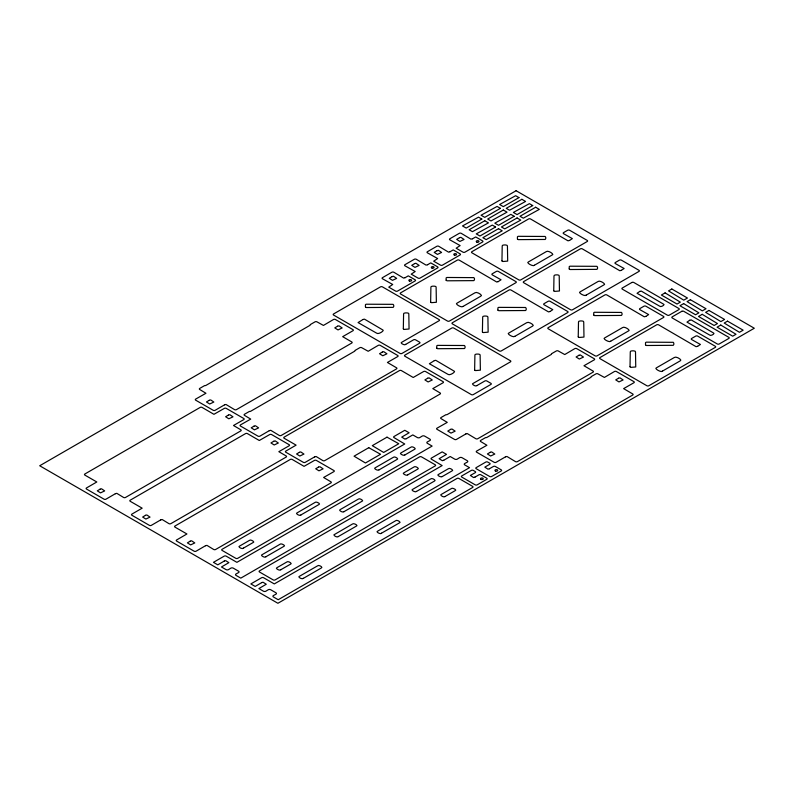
<?xml version="1.0" encoding="UTF-8"?>
<svg xmlns="http://www.w3.org/2000/svg" width="794" height="794" viewBox="0 0 794 794"><rect width="100%" height="100%" fill="white"/><g stroke="black" fill="none" stroke-linecap="round" stroke-linejoin="round"><path stroke-width="1.19" d="M365.429 306.98L366.322 307.536L392.038 307.377C394.449 308.439 394.34 303.368 392.087 304.33L366.123 304.221L365.439 304.648L365.448 306.901M403.322 328.855L404.215 329.411L409.059 329.004L408.821 314.047C409.962 312.459 402.558 312.469 403.59 314.047L403.322 328.855M436.74 348.149L437.633 348.705L463.349 348.546C465.83 349.598 465.612 344.487 463.398 345.499L437.504 345.38L436.75 345.817L436.76 348.07M474.633 370.024L475.527 370.58L480.37 370.173L480.132 355.216C481.124 353.667 473.879 353.618 474.901 355.216L474.633 370.024M430.626 302.117L431.519 302.673L436.372 302.276L436.124 287.309C437.186 285.701 429.882 285.751 430.894 287.309L430.646 302.048M446.119 280.242L447.012 280.798L472.728 280.639C475.239 281.711 475.001 276.421 472.728 277.622L446.883 277.473L446.129 277.91L446.129 280.203M482.405 332.011L483.298 332.567L488.141 332.16L487.903 317.203C488.826 315.675 481.72 315.546 482.673 317.203L482.405 331.971M497.898 310.136L498.791 310.692L524.497 310.533C527.047 311.585 526.65 306.385 524.546 307.486L498.662 307.367L497.907 307.804L497.898 310.097M501.937 260.948L502.84 261.504L507.684 261.097L507.435 246.14C508.319 244.492 501.193 244.522 502.205 246.14L501.957 260.869M517.43 239.073L518.323 239.629L544.039 239.47C546.48 240.592 546.341 235.322 544.039 236.453L518.125 236.314L517.43 236.781L517.44 239.034M553.716 290.842L554.609 291.398L559.452 290.991L559.214 276.034C560.038 274.396 553.279 274.466 553.984 276.034L553.736 290.763M569.209 268.968L570.102 269.523L595.808 269.364C598.289 270.436 598.12 265.285 595.857 266.318L569.973 266.198L569.229 266.595L569.209 268.928M578.231 336.914L579.134 337.47L583.977 337.073L583.729 322.116C584.791 320.518 577.437 320.488 578.498 322.116L578.231 336.914M593.723 315.039L594.617 315.595L620.332 315.446C622.913 316.498 622.466 311.169 620.332 312.419L594.428 312.28L593.733 312.707L593.743 314.97M630.009 366.808L630.902 367.364L635.746 366.967L635.508 352C636.391 350.382 629.265 350.422 630.277 352L630.009 366.808M645.502 344.933L646.395 345.489L672.111 345.33C674.602 346.432 674.374 341.063 672.111 342.313L646.266 342.164L645.512 342.601L645.522 344.854M362.977 319.506L358.064 322.572L376.644 333.162C378.242 334.939 385.517 330.205 382.51 329.778L364.515 319.168L362.987 319.436M405.684 344.358C405.119 345.916 399.094 342.829 401.913 342.184L439.102 320.716A1.38 0.794 0 0 0 439.102 319.585L382.44 286.872A1.38 0.794 0 0 0 380.485 286.872L333.599 313.948A1.38 0.794 0 0 0 333.599 315.069L400.027 353.429A1.38 0.794 0 0 0 401.982 353.429L419.56 343.276A1.38 0.794 0 0 0 419.56 342.145L415.52 339.812A1.38 0.794 0 0 0 413.565 339.812L405.684 344.398M434.288 360.684L429.375 363.751L447.955 374.331C449.593 376.108 456.838 371.334 453.821 370.947L435.777 360.317L434.308 360.605M463.071 306.424C461.751 308.181 454.039 303.626 457.205 303.04L474.921 292.817C476.479 291.061 483.745 295.666 480.777 296.202L463.071 306.424M476.996 385.527L484.876 380.981A1.38 0.794 0 0 1 486.831 380.981L490.881 383.313A1.38 0.794 0 0 1 490.881 384.445L473.293 394.598A1.38 0.794 0 0 1 471.338 394.598L404.91 356.248A1.38 0.794 0 0 1 404.91 355.117L451.806 328.041A1.38 0.794 0 0 1 453.751 328.041L510.413 360.754A1.38 0.794 0 0 1 510.413 361.885L473.224 383.353C470.653 383.691 475.556 387.035 476.976 385.646M498.235 281.612L496.736 282.019L459.23 260.144A1.38 0.794 0 0 0 457.275 260.144L400.613 292.857A1.38 0.794 0 0 0 400.613 293.978L447.498 321.054A1.38 0.794 0 0 0 449.454 321.054L515.882 282.704A1.38 0.794 0 0 0 515.882 281.572L498.304 271.419A1.38 0.794 0 0 0 496.349 271.419L492.3 273.751A1.38 0.794 0 0 0 492.3 274.883L501.044 279.786L498.235 281.612M514.84 336.319C513.619 338.036 505.847 333.53 508.984 332.934L526.69 322.711C528.278 320.955 535.484 325.53 532.625 326.086L514.84 336.358M534.382 265.256C533.429 267.022 525.34 262.516 528.516 261.871L546.232 251.648C547.81 249.882 555.075 254.546 552.088 255.033L534.382 265.256M550.014 311.506L548.515 311.903L510.999 290.028A1.38 0.794 0 0 0 509.043 290.028L452.391 322.741A1.38 0.794 0 0 0 452.391 323.873L499.277 350.948A1.38 0.794 0 0 0 501.232 350.948L567.66 312.588A1.38 0.794 0 0 0 567.66 311.466L550.073 301.313A1.38 0.794 0 0 0 548.118 301.313L544.079 303.645A1.38 0.794 0 0 0 544.079 304.777L552.793 309.64L550.004 311.536M569.546 240.443L567.998 240.82L530.541 218.965A1.38 0.794 0 0 0 528.586 218.965L471.924 251.678A1.38 0.794 0 0 0 471.924 252.81L518.81 279.885A1.38 0.794 0 0 0 520.765 279.885L587.193 241.525A1.38 0.794 0 0 0 587.193 240.403L569.616 230.25A1.38 0.794 0 0 0 567.66 230.25L563.611 232.582A1.38 0.794 0 0 0 563.611 233.714L572.355 238.617L569.546 240.443M586.151 295.15C585.089 296.896 577.079 292.351 580.295 291.765L598.001 281.533C599.579 279.766 606.874 284.451 603.867 284.917L586.151 295.15M610.675 341.222C609.732 342.968 601.693 338.512 604.81 337.837L622.526 327.614C624.114 325.838 631.399 330.552 628.391 330.999L610.675 341.222M621.325 270.327L619.826 270.734L582.31 248.859A1.38 0.794 0 0 0 580.354 248.859L523.703 281.572A1.38 0.794 0 0 0 523.703 282.704L570.588 309.769A1.38 0.794 0 0 0 572.543 309.769L638.971 271.419A1.38 0.794 0 0 0 638.971 270.297L621.384 260.144A1.38 0.794 0 0 0 619.429 260.144L615.39 262.477A1.38 0.794 0 0 0 615.39 263.608L624.134 268.511L621.325 270.327M645.84 316.409L644.291 316.786L606.834 294.941A1.38 0.794 0 0 0 604.879 294.941L548.217 327.654A1.38 0.794 0 0 0 548.217 328.776L595.113 355.851A1.38 0.794 0 0 0 597.058 355.851L663.486 317.501A1.38 0.794 0 0 0 663.486 316.369L645.909 306.216A1.38 0.794 0 0 0 643.954 306.216L639.904 308.558A1.38 0.794 0 0 0 639.904 309.68L648.648 314.593L645.84 316.409M662.444 371.116C661.531 372.882 653.412 368.366 656.588 367.731L674.304 357.508C675.783 355.781 683.068 360.148 680.16 360.893L662.444 371.116M697.618 346.303L696.07 346.68L658.603 324.835A1.38 0.794 0 0 0 656.648 324.835L599.996 357.548A1.38 0.794 0 0 0 599.996 358.67L646.882 385.745A1.38 0.794 0 0 0 648.837 385.745L715.265 347.395A1.38 0.794 0 0 0 715.265 346.263L697.678 336.11A1.38 0.794 0 0 0 695.723 336.11L691.683 338.442A1.38 0.794 0 0 0 691.683 339.574L700.427 344.477L697.618 346.303M100.084 489.173L97.295 490.841L100.52 492.876L104.679 490.91L101.523 488.776L100.094 489.134M115.358 493.719L105.989 499.168A1.38 0.794 0 0 1 104.034 499.168L86.536 489.064A1.38 0.794 0 0 1 86.536 487.933L96.818 481.978L84.879 475.11A1.38 0.794 0 0 1 84.879 473.988L200.157 407.431A1.38 0.794 0 0 1 202.103 407.431L213.933 414.319L224.315 408.394A1.38 0.794 0 0 1 226.27 408.394L243.768 418.488A1.38 0.794 0 0 1 243.768 419.619L233.496 425.495L240.79 429.772A1.38 0.794 0 0 1 240.79 430.894L125.521 497.451A1.38 0.794 0 0 1 123.566 497.451L116.797 493.332L115.358 493.719M145.441 515.356L142.652 517.063L145.868 519.058L150.026 517.102L146.821 514.949L145.441 515.316M160.706 519.901L151.336 525.35A1.38 0.794 0 0 1 149.391 525.35L131.893 515.246A1.38 0.794 0 0 1 131.893 514.115L142.166 508.17L130.236 501.302A1.38 0.794 0 0 1 130.236 500.17L245.505 433.623A1.38 0.794 0 0 1 247.46 433.623L259.291 440.501L269.672 434.576A1.38 0.794 0 0 1 271.627 434.576L289.115 444.68A1.38 0.794 0 0 1 289.115 445.801L278.843 451.677L286.148 455.954A1.38 0.794 0 0 1 286.148 457.076L170.879 523.633A1.38 0.794 0 0 1 168.923 523.633L162.204 519.534L160.706 519.901M190.193 541.2L187.404 542.868L190.629 544.902L194.788 542.937L191.582 540.783L190.213 541.121M209.249 400.305L206.46 401.963L209.685 404.007L213.844 402.042L210.688 399.908L209.249 400.305M205.467 545.746L196.098 551.195A1.38 0.794 0 0 1 194.143 551.195L176.655 541.091A1.38 0.794 0 0 1 176.655 539.96L186.927 533.975L174.998 527.137A1.38 0.794 0 0 1 174.998 526.015L290.267 459.458A1.38 0.794 0 0 1 292.222 459.458L304.052 466.346L314.434 460.421A1.38 0.794 0 0 1 316.379 460.421L333.877 470.514A1.38 0.794 0 0 1 333.877 471.646L323.615 477.482L330.909 481.799A1.38 0.794 0 0 1 330.909 482.921L215.631 549.478A1.38 0.794 0 0 1 213.685 549.478L206.966 545.379L205.477 545.706M224.523 404.851L215.154 410.29A1.38 0.794 0 0 1 213.199 410.29L195.711 400.196A1.38 0.794 0 0 1 195.711 399.064L205.954 393.268L199.76 389.536A1.38 0.794 0 0 1 199.76 388.405L204.644 385.586A1.38 0.794 0 0 0 205.974 385.378L309.789 325.451A1.38 0.794 0 0 0 310.146 324.677L315.029 321.858A1.38 0.794 0 0 1 316.985 321.858L323.436 325.431L333.48 319.516A1.38 0.794 0 0 1 335.435 319.516L352.933 329.619A1.38 0.794 0 0 1 352.933 330.751L342.661 336.666L351.742 341.926A1.38 0.794 0 0 1 351.742 343.058L236.473 409.605A1.38 0.794 0 0 1 234.518 409.605L226.012 404.483L224.543 404.771M228.404 415.083L225.615 416.751L228.831 418.795L232.989 416.83L229.784 414.676L228.404 415.083M224.265 561.06L217.774 564.842L213.447 562.341L224.196 556.137A1.38 0.794 0 0 1 226.151 556.137L236.9 562.341L419.569 456.878A1.38 0.794 0 0 1 421.525 456.878L435.201 464.768A1.38 0.794 0 0 1 435.201 465.899L240.8 578.131L236.036 575.382A1.757 1.012 0 0 1 236.086 573.923L238.488 572.643A1.757 1.012 0 0 0 238.537 571.184L233.307 568.157A1.757 1.012 0 0 0 230.776 568.186L228.563 569.576A1.757 1.012 0 0 1 226.032 569.606L221.476 566.976L228.87 562.648L225.704 560.663L224.285 560.981M243.421 548.138C242.527 549.666 236.949 546.629 239.728 546.004L249.326 540.456C250.438 538.848 255.678 542.233 253.018 542.6L243.421 548.138M254.011 426.14L251.222 427.807L254.447 429.852L258.606 427.887L255.45 425.753L254.011 426.14M269.285 430.685L259.916 436.134A1.38 0.794 0 0 1 257.961 436.134L240.463 426.031A1.38 0.794 0 0 1 240.463 424.909L250.715 419.103L244.512 415.381A1.38 0.794 0 0 1 244.512 414.25L249.405 411.431A1.38 0.794 0 0 0 250.735 411.223L354.541 351.285A1.38 0.794 0 0 0 354.898 350.521L359.791 347.703A1.38 0.794 0 0 1 361.736 347.703L368.198 351.276L378.242 345.36A1.38 0.794 0 0 1 380.197 345.36L397.695 355.464A1.38 0.794 0 0 1 397.695 356.585L387.422 362.461L396.504 367.771A1.38 0.794 0 0 1 396.504 368.902L281.235 435.449A1.38 0.794 0 0 1 279.28 435.449L270.724 430.298L269.285 430.685M261.673 582.647L255.182 586.429L250.854 583.927L261.603 577.724A1.38 0.794 0 0 1 263.558 577.724L274.297 583.927L456.977 478.464A1.38 0.794 0 0 1 458.932 478.464L472.609 486.365A1.38 0.794 0 0 1 472.609 487.486L278.208 599.728L273.444 596.969A1.757 1.012 0 0 1 273.493 595.51L275.885 594.23A1.757 1.012 0 0 0 275.945 592.771L270.704 589.753A1.757 1.012 0 0 0 268.173 589.783L265.97 591.163A1.757 1.012 0 0 1 263.439 591.193L258.884 588.562L266.268 584.235L263.052 582.24L261.692 582.568M265.921 556.743L283.746 546.451C286.654 545.746 280.5 542.848 280.054 544.237L262.228 554.609C259.648 554.976 264.531 558.222 265.901 556.852M273.751 441.275L270.962 442.943L274.188 444.977L278.347 443.012L275.19 440.878L273.761 441.236M280.828 569.725C280.193 571.303 274.387 568.236 277.136 567.591L286.723 562.053C287.865 560.445 292.986 563.78 290.495 564.187L280.828 569.725M299.368 452.332L296.579 453.989L299.804 456.034L303.963 454.069L300.747 451.915L299.378 452.292M300.946 514.919L318.771 504.637C321.52 503.942 315.724 501.054 315.079 502.423L297.254 512.785C294.683 513.172 299.546 516.408 300.926 515.038M303.328 578.33C302.355 579.828 296.867 576.791 299.626 576.196L317.451 565.904C318.483 564.375 323.654 567.373 321.223 568.038L303.328 578.369M314.632 456.878L305.273 462.316A1.38 0.794 0 0 1 303.318 462.316L285.82 452.223A1.38 0.794 0 0 1 285.82 451.091L296.102 445.136L284.163 438.268A1.38 0.794 0 0 1 284.163 437.137L399.432 370.59A1.38 0.794 0 0 1 401.387 370.59L413.217 377.478L423.599 371.542A1.38 0.794 0 0 1 425.554 371.542L443.052 381.646A1.38 0.794 0 0 1 443.052 382.777L432.79 388.613L440.075 392.921A1.38 0.794 0 0 1 440.075 394.052L324.806 460.599A1.38 0.794 0 0 1 322.85 460.599L316.131 456.51L314.632 456.878M318.513 467.11L315.724 468.778L318.95 470.822L323.108 468.857L319.952 466.723L318.523 467.08M337.569 326.215L334.78 327.882L338.006 329.927L342.164 327.962L339.008 325.828L337.579 326.175M338.353 536.516L356.178 526.224C358.967 525.668 353.558 522.68 352.486 524.01L334.661 534.382C332.081 534.62 336.884 538.034 338.333 536.625M344.07 511.624C343.415 513.202 337.619 510.135 340.378 509.49L358.193 499.198C359.335 497.57 364.555 501.014 361.895 501.332L344.07 511.624M382.331 352.06L379.542 353.727L382.768 355.762L386.926 353.806L383.71 351.653L382.331 352.06M379.095 469.8C378.222 471.318 372.664 468.281 375.403 467.666L393.228 457.384C394.29 455.796 399.541 459.021 396.921 459.518L379.095 469.84M392.067 276.64L389.278 278.307L392.494 280.351L396.653 278.386L393.447 276.233L392.067 276.6M381.477 533.211C380.981 534.769 374.937 531.752 377.775 531.077L395.601 520.785C396.732 519.177 401.893 522.512 399.372 522.918L381.477 533.211M405.099 277.692L403.6 278.099L393.834 272.243A1.38 0.794 0 0 0 391.879 272.243L382.5 277.652A1.38 0.794 0 0 0 382.5 278.783L392.722 284.49L388.752 287.13L395.591 291.08A1.38 0.794 0 0 0 397.546 291.08L415.123 280.927A1.38 0.794 0 0 0 415.123 279.796L408.285 275.855L405.099 277.692M414.528 263.668L411.739 265.335L414.964 267.38L419.123 265.414L415.917 263.261L414.547 263.598M404.91 454.902C403.987 456.381 398.429 453.354 401.208 452.769L410.806 447.23C411.897 445.623 417.128 448.938 414.508 449.364L404.91 454.942M406.32 438.665L404.93 439.112L401.714 437.107L409.108 432.78L404.781 430.288L394.032 436.492A1.38 0.794 0 0 0 394.032 437.613L404.732 443.995L222.102 549.289A1.38 0.794 0 0 0 222.102 550.411L235.778 558.311A1.38 0.794 0 0 0 237.734 558.311L432.125 446.079L427.361 443.32A1.757 1.012 0 0 1 427.41 441.861L429.812 440.591A1.757 1.012 0 0 0 429.862 439.122L424.631 436.104A1.757 1.012 0 0 0 422.1 436.134L419.887 437.514A1.757 1.012 0 0 1 417.356 437.544L412.801 434.913L406.32 438.695M407.759 474.852C407.024 476.36 401.238 473.303 404.067 472.718L413.882 467.051C414.984 465.463 420.165 468.708 417.644 469.185L407.759 474.852M427.569 264.72L426.07 265.127L416.294 259.271A1.38 0.794 0 0 0 414.339 259.271L404.97 264.68A1.38 0.794 0 0 0 404.97 265.811L415.193 271.518L411.223 274.158L418.061 278.108A1.38 0.794 0 0 0 420.006 278.108L437.593 267.955A1.38 0.794 0 0 0 437.593 266.824L430.755 262.883L427.559 264.759M416.503 491.397C415.927 492.915 409.912 489.888 412.811 489.263L430.626 478.971C431.698 477.402 436.889 480.559 434.397 481.104L416.503 491.436M427.678 378.242L424.899 379.909L428.115 381.954L432.273 379.989L429.068 377.835L427.688 378.202M436.998 250.696L434.209 252.363L437.434 254.408L441.593 252.442L438.387 250.289L436.998 250.696M450.029 251.748L448.541 252.155L438.764 246.299A1.38 0.794 0 0 0 436.809 246.299L427.43 251.708A1.38 0.794 0 0 0 427.43 252.839L437.653 258.546L433.683 261.186L440.521 265.136A1.38 0.794 0 0 0 442.476 265.136L460.063 254.983A1.38 0.794 0 0 0 460.063 253.852L453.225 249.912L450.029 251.748M442.318 476.489C441.742 477.998 435.737 475.001 438.616 474.355L448.213 468.817C449.335 467.219 454.496 470.524 451.975 470.951L442.318 476.529M443.727 460.252L442.337 460.699L439.122 458.704L446.506 454.376L442.179 451.875L431.44 458.078A1.38 0.794 0 0 0 431.44 459.21L442.139 465.582L259.509 570.876A1.38 0.794 0 0 0 259.509 572.008L273.186 579.898A1.38 0.794 0 0 0 275.141 579.898L469.532 467.666L464.768 464.917A1.757 1.012 0 0 1 464.818 463.458L467.219 462.177A1.757 1.012 0 0 0 467.269 460.719L462.039 457.701A1.757 1.012 0 0 0 459.508 457.731L457.294 459.111A1.757 1.012 0 0 1 454.764 459.14L450.208 456.51L443.717 460.292M459.468 237.724L456.679 239.391L459.905 241.436L464.063 239.47L460.907 237.337L459.488 237.654M445.166 496.439L454.982 490.771C457.87 490.106 451.766 487.159 451.29 488.638L441.474 494.305C438.953 494.751 443.796 497.907 445.146 496.558M450.555 429.415L447.766 431.082L450.992 433.117L455.151 431.152L451.994 429.018L450.575 429.336M472.499 238.776L470.951 239.163L461.235 233.327A1.38 0.794 0 0 0 459.279 233.327L449.9 238.746A1.38 0.794 0 0 0 449.9 239.867L460.123 245.574L456.153 248.214L462.991 252.164A1.38 0.794 0 0 0 464.947 252.164L482.534 242.011A1.38 0.794 0 0 0 482.534 240.88L475.695 236.94L472.499 238.776M465.83 433.961L456.461 439.41A1.38 0.794 0 0 1 454.505 439.41L437.008 429.306A1.38 0.794 0 0 1 437.008 428.174L447.26 422.378L441.057 418.646A1.38 0.794 0 0 1 441.057 417.525L445.94 414.696A1.38 0.794 0 0 0 447.28 414.498L551.086 354.561A1.38 0.794 0 0 0 551.443 353.787L556.336 350.968A1.38 0.794 0 0 1 558.281 350.968L564.742 354.551L574.787 348.635A1.38 0.794 0 0 1 576.742 348.635L594.24 358.729A1.38 0.794 0 0 1 594.24 359.861L583.967 365.736L593.049 371.036A1.38 0.794 0 0 1 593.049 372.168L477.78 438.715A1.38 0.794 0 0 1 475.824 438.715L467.269 433.574L465.83 433.921M474.971 477.105L473.581 477.551L470.366 475.437L475.239 472.678A1.38 0.794 0 0 0 475.239 471.547L473.293 470.415A1.38 0.794 0 0 0 471.338 470.415L461.761 475.943A1.38 0.794 0 0 0 461.761 477.075L475.229 484.846A1.38 0.794 0 0 0 477.184 484.846L486.752 479.318A1.38 0.794 0 0 0 486.752 478.196L480.896 474.812A1.38 0.794 0 0 0 478.941 474.812L474.961 477.144M490.206 452.302L487.417 453.969L490.642 456.014L494.801 454.049L491.595 451.895L490.206 452.302M489.422 468.758L487.982 469.185L484.816 467.13L489.7 464.331A1.38 0.794 0 0 0 489.7 463.2L487.744 462.068A1.38 0.794 0 0 0 485.789 462.068L476.221 467.597A1.38 0.794 0 0 0 476.221 468.728L489.69 476.499A1.38 0.794 0 0 0 491.635 476.499L501.213 470.971A1.38 0.794 0 0 0 501.213 469.849L495.347 466.465A1.38 0.794 0 0 0 493.402 466.465L489.422 468.758M505.48 456.848L496.111 462.297A1.38 0.794 0 0 1 494.156 462.297L476.658 452.193A1.38 0.794 0 0 1 476.658 451.071L486.911 445.265L480.707 441.543A1.38 0.794 0 0 1 480.707 440.412L485.591 437.593A1.38 0.794 0 0 0 486.93 437.385L590.736 377.448A1.38 0.794 0 0 0 591.093 376.684L595.976 373.865A1.38 0.794 0 0 1 597.932 373.865L604.393 377.438L614.437 371.523A1.38 0.794 0 0 1 616.392 371.523L633.89 381.626A1.38 0.794 0 0 1 633.89 382.748L623.618 388.623L632.699 393.933A1.38 0.794 0 0 1 632.699 395.065L517.43 461.612A1.38 0.794 0 0 1 515.475 461.612L506.969 456.481L505.48 456.818M578.876 355.335L576.087 356.992L579.302 359.037L583.471 357.072L580.255 354.918L578.895 355.255M618.526 378.222L615.737 379.889L618.953 381.924L623.111 379.959L619.965 377.835L618.526 378.222M639.766 291.438L637.046 293.294L659.596 306.147C660.727 307.754 665.938 304.38 663.298 304.013L641.304 291.1L639.785 291.368M689.698 320.27L686.979 322.126L709.528 334.979C710.63 336.557 715.821 333.331 713.29 332.845L691.187 319.903L689.698 320.27M516.1 190.719L39.7 465.76L277.9 603.281L754.3 328.24L516.1 190.719M481.829 219.045L466.197 228.077L462.505 225.943L478.524 217.139L481.829 219.045M500.389 208.336L484.757 217.358L481.065 215.224L497.084 206.43L500.389 208.336M518.948 197.617L503.317 206.638L499.625 204.505L515.643 195.711L518.948 197.617M484.757 220.742L469.125 229.764L472.43 231.669L488.449 222.876L484.757 220.742M503.317 210.023L487.695 219.045L490.99 220.95L507.019 212.157L503.317 210.023M521.876 199.304L506.254 208.336L509.55 210.241L525.578 201.438L521.876 199.304M495.585 226.985L479.953 236.017L476.261 233.883L492.28 225.079L495.585 226.985M514.145 216.276L498.513 225.298L494.821 223.164L510.84 214.37L514.145 216.276M532.705 205.557L517.073 214.578L513.381 212.445L529.399 203.651L532.705 205.557M498.513 228.682L482.881 237.704L486.186 239.609L502.205 230.816L498.513 228.682M517.073 217.963L501.441 226.985L504.746 228.89L520.765 220.097L517.073 217.963M535.632 207.244L520.001 216.276L523.306 218.181L539.325 209.378L535.632 207.244M631.875 282.485L622.307 288.004A1.38 0.794 0 0 0 622.307 289.135L667.357 315.139A1.38 0.794 0 0 0 669.312 315.139L678.87 309.62A1.38 0.794 0 0 0 678.87 308.499L633.82 282.485A1.38 0.794 0 0 0 631.875 282.485M368.763 447.687L354.064 456.183L365.448 462.981L380.544 454.267L368.763 447.687M387.006 437.166L372.297 445.652L383.681 452.451L398.777 443.737L387.006 437.166M665.094 292.887L661.392 295.021L677.024 304.042L680.329 302.137L665.094 292.887M671.823 288.996L668.528 290.902L683.763 300.152L687.455 298.028L671.823 288.996M683.654 303.606L679.952 305.74L695.584 314.761L698.889 312.856L683.654 303.606M690.383 299.715L687.088 301.621L702.323 310.871L706.015 308.737L690.383 299.715M681.798 311.317L672.24 316.836A1.38 0.794 0 0 0 672.24 317.957L717.29 343.971A1.38 0.794 0 0 0 719.245 343.971L728.803 338.452A1.38 0.794 0 0 0 728.803 337.321L683.753 311.317A1.38 0.794 0 0 0 681.798 311.317M702.214 314.325L698.521 316.449L714.143 325.48L717.448 323.565L702.214 314.325M708.953 310.434L705.648 312.34L720.883 321.59L724.575 319.456L708.953 310.434M720.773 325.034L717.081 327.168L732.703 336.19L736.008 334.284L720.773 325.034M727.512 321.143L724.207 323.049L739.442 332.299L743.134 330.175L727.512 321.143M481.095 479.417A1.38 0.794 0 0 0 483.248 478.812A1.38 0.794 0 0 0 481.263 478.038A1.38 0.794 0 0 0 481.095 479.417M495.635 471.1A1.38 0.794 0 0 0 497.709 470.405A1.38 0.794 0 0 0 495.635 469.72A1.38 0.794 0 0 0 495.635 471.1M476.866 242.11A1.38 0.794 0 0 0 479.02 241.505A1.38 0.794 0 0 0 477.045 240.731A1.38 0.794 0 0 0 476.866 242.11M454.486 255.112A1.38 0.794 0 0 0 456.56 254.417A1.38 0.794 0 0 0 454.486 253.733A1.38 0.794 0 0 0 454.486 255.112M432.015 268.084A1.38 0.794 0 0 0 434.09 267.389A1.38 0.794 0 0 0 432.015 266.705A1.38 0.794 0 0 0 432.015 268.084M409.466 281.026A1.38 0.794 0 0 0 411.62 280.421A1.38 0.794 0 0 0 409.635 279.647A1.38 0.794 0 0 0 409.466 281.026"/></g></svg>
